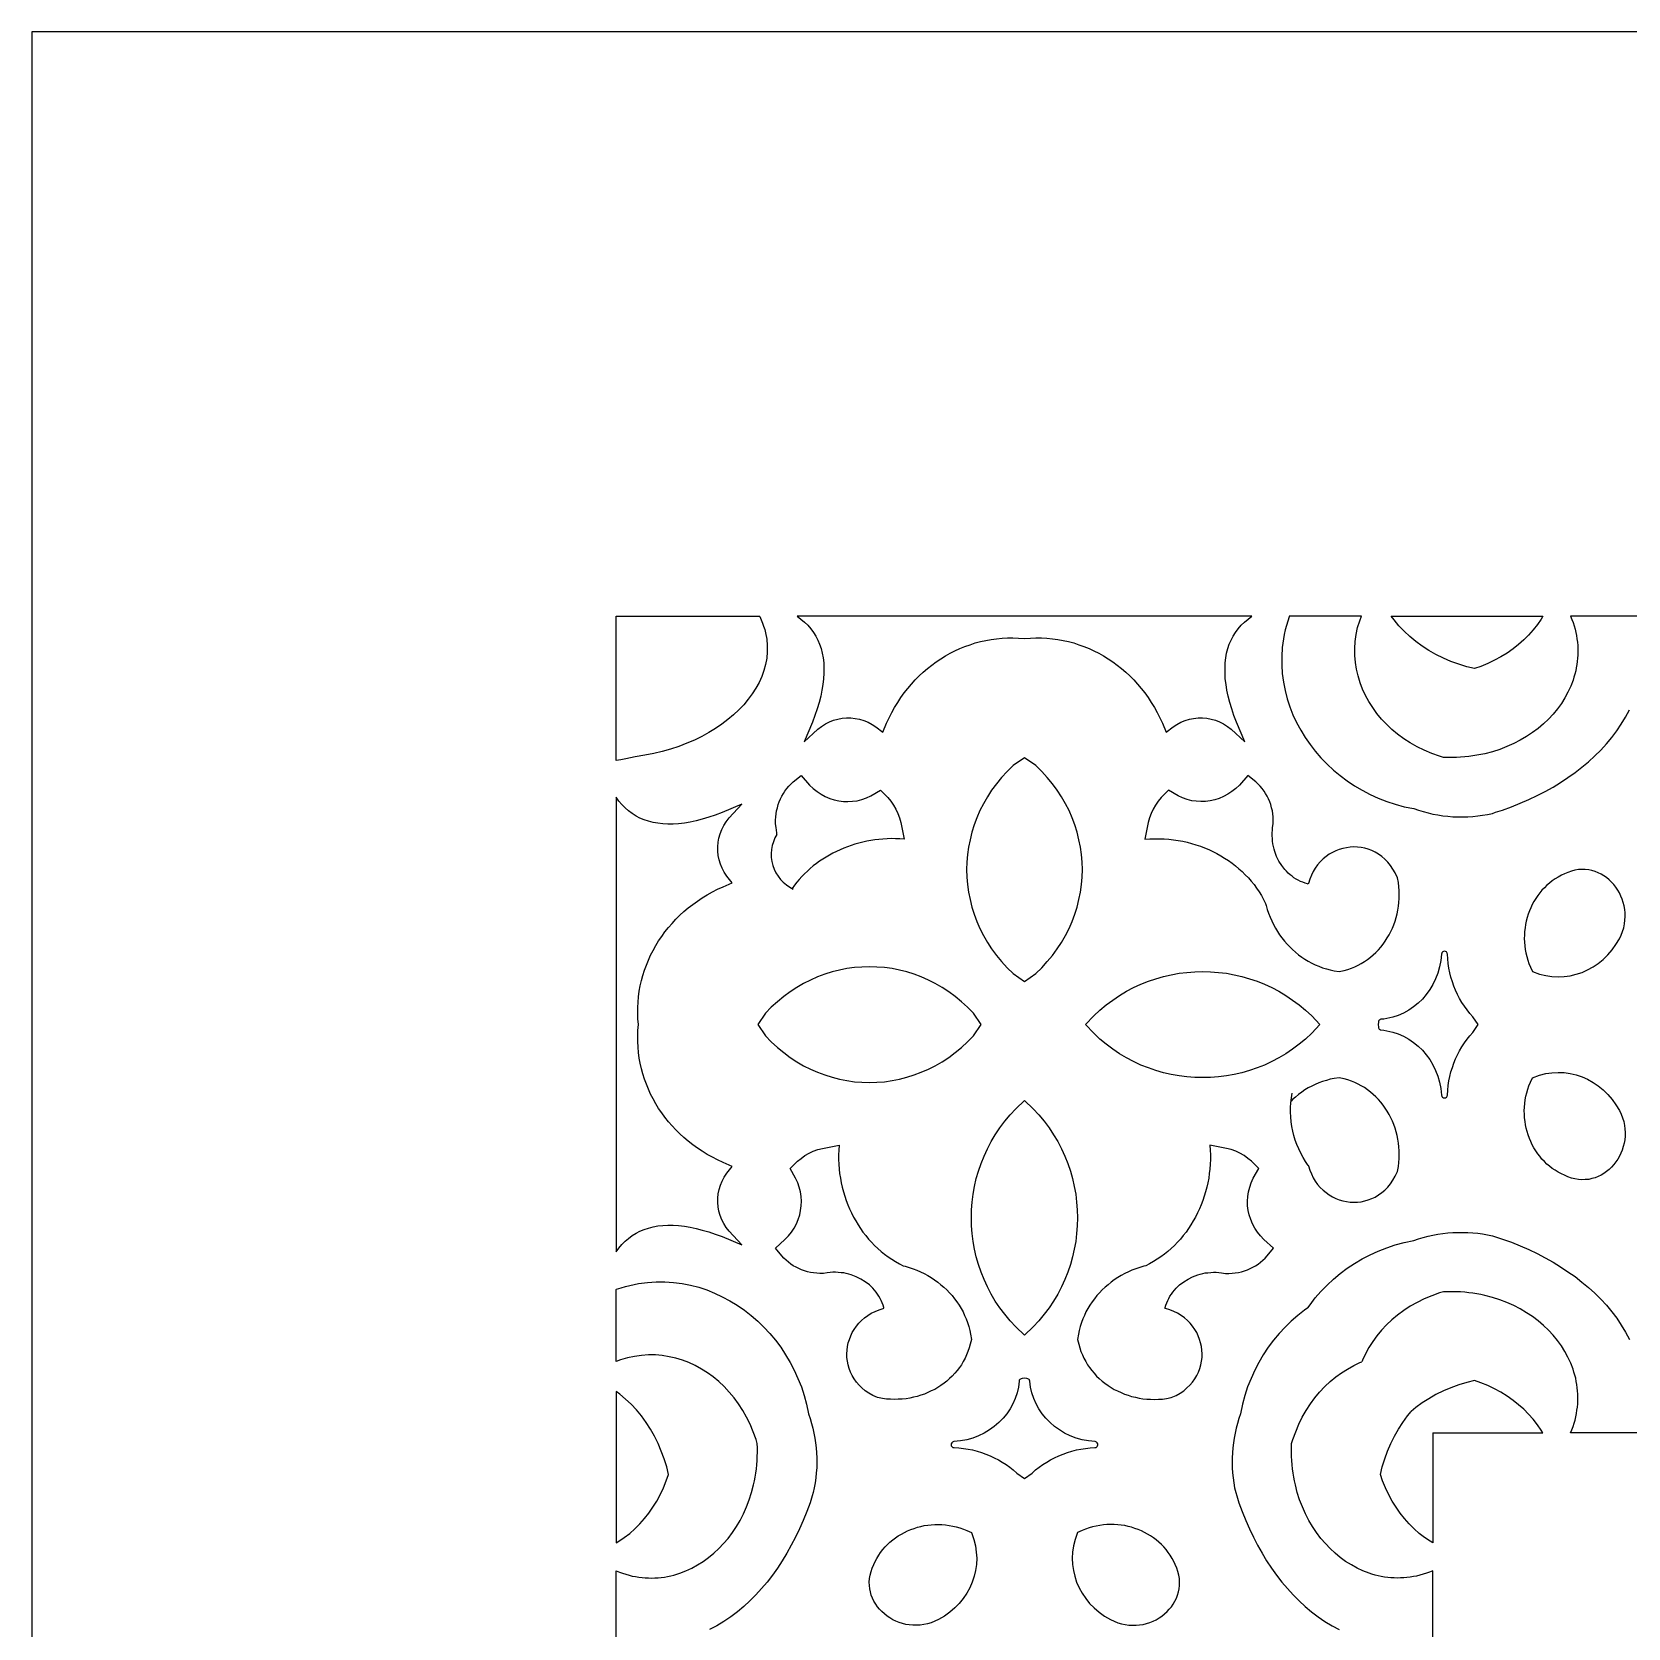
# Model space of a CAD drawing. Extents: x -1917 to -261, y -485 to 605.
# Drawn here: x -671.5 to -562.2, y 335.9 to 445.2 of the extents above; entities that cross this region are included whole.
import ezdxf

# ---------------------------------------------------------------- set-up
doc = ezdxf.new("R2010")
doc.units = 0
doc.layers.add('LAYER_1', color=18, linetype='CONTINUOUS')

msp = doc.modelspace()

# ---------------------------------------------------------------- linework, layer by layer
at = {"layer": 'LAYER_1'}
for points in [[(-671.49, 35.16), (-261.49, 35.16), (-261.49, 445.16), (-671.49, 445.16)], [(-603.53, 403.62), (-603.53, 403.62), (-603.13, 403.65), (-602.75, 403.67), (-602.37, 403.66), (-601.99, 403.65), (-601.62, 403.61), (-601.25, 403.56), (-600.88, 403.49), (-600.52, 403.41), (-600.16, 403.32), (-599.81, 403.2), (-599.46, 403.08), (-599.11, 402.94), (-598.78, 402.78), (-598.44, 402.61), (-598.12, 402.43), (-597.8, 402.23), (-597.49, 402.02), (-597.18, 401.8), (-596.89, 401.57), (-596.6, 401.32), (-596.32, 401.06), (-596.05, 400.79), (-595.79, 400.5), (-595.54, 400.2), (-595.3, 399.9), (-595.07, 399.58), (-594.85, 399.25), (-594.64, 398.91), (-594.45, 398.56), (-594.26, 398.2), (-594.09, 397.83), (-593.83, 397.2), (-593.36, 397.57), (-593.1, 397.74), (-592.82, 397.89), (-592.53, 398.01), (-592.24, 398.1), (-591.95, 398.15), (-591.65, 398.19), (-591.35, 398.19), (-591.05, 398.16), (-590.76, 398.11), (-590.46, 398.03), (-590.18, 397.91), (-589.9, 397.78), (-589.64, 397.61), (-589.38, 397.41), (-588.45, 396.55), (-589.01, 397.9), (-589.19, 398.36), (-589.34, 398.8), (-589.47, 399.24), (-589.58, 399.67), (-589.67, 400.08), (-589.73, 400.48), (-589.78, 400.87), (-589.8, 401.24), (-589.8, 401.6), (-589.79, 401.95), (-589.75, 402.29), (-589.69, 402.62), (-589.61, 402.93), (-589.51, 403.23), (-589.39, 403.51), (-589.24, 403.78), (-589.08, 404.04), (-588.9, 404.29), (-588.7, 404.53), (-588.47, 404.75), (-588.22, 404.96), (-587.97, 405.15), (-603.53, 405.15), (-619.1, 405.15), (-618.84, 404.96), (-618.59, 404.75), (-618.37, 404.53), (-618.16, 404.29), (-617.98, 404.04), (-617.82, 403.78), (-617.68, 403.51), (-617.56, 403.23), (-617.46, 402.93), (-617.38, 402.62), (-617.32, 402.29), (-617.28, 401.95), (-617.26, 401.6), (-617.26, 401.24), (-617.29, 400.87), (-617.33, 400.48), (-617.4, 400.08), (-617.48, 399.67), (-617.59, 399.24), (-617.72, 398.8), (-617.88, 398.36), (-618.05, 397.9), (-618.61, 396.55), (-617.68, 397.41), (-617.43, 397.61), (-617.16, 397.78), (-616.88, 397.91), (-616.6, 398.03), (-616.31, 398.11), (-616.01, 398.16), (-615.71, 398.19), (-615.41, 398.19), (-615.12, 398.15), (-614.82, 398.1), (-614.53, 398.01), (-614.24, 397.89), (-613.97, 397.74), (-613.7, 397.57), (-613.23, 397.2), (-612.97, 397.83), (-612.8, 398.2), (-612.62, 398.56), (-612.42, 398.91), (-612.21, 399.25), (-611.99, 399.58), (-611.76, 399.9), (-611.52, 400.2), (-611.27, 400.5), (-611.01, 400.79), (-610.74, 401.06), (-610.46, 401.32), (-610.18, 401.57), (-609.88, 401.8), (-609.58, 402.02), (-609.26, 402.23), (-608.95, 402.43), (-608.62, 402.61), (-608.29, 402.78), (-607.95, 402.94), (-607.61, 403.08), (-607.26, 403.2), (-606.9, 403.32), (-606.54, 403.41), (-606.18, 403.49), (-605.81, 403.56), (-605.44, 403.61), (-605.07, 403.65), (-604.69, 403.66), (-604.32, 403.67), (-603.94, 403.65), (-603.53, 403.62)], [(-568.04, 405.15), (-568.15, 404.96), (-568.41, 404.58), (-568.7, 404.22), (-569.01, 403.86), (-569.34, 403.53), (-569.7, 403.21), (-570.08, 402.91), (-570.48, 402.63), (-570.91, 402.37), (-571.35, 402.13), (-571.81, 401.91), (-572.28, 401.71), (-572.72, 401.56), (-573.24, 401.69), (-573.8, 401.86), (-574.33, 402.05), (-574.85, 402.28), (-575.36, 402.53), (-575.84, 402.8), (-576.3, 403.1), (-576.73, 403.42), (-577.15, 403.76), (-577.54, 404.12), (-577.9, 404.5), (-578.23, 404.9), (-578.42, 405.15)], [(-603.53, 395.46), (-604.3, 394.92), (-604.71, 394.52), (-605.1, 394.11), (-605.45, 393.68), (-605.78, 393.23), (-606.07, 392.78), (-606.34, 392.31), (-606.58, 391.84), (-606.8, 391.35), (-606.98, 390.86), (-607.14, 390.36), (-607.26, 389.85), (-607.36, 389.34), (-607.43, 388.83), (-607.48, 388.32), (-607.49, 387.8), (-607.48, 387.29), (-607.43, 386.77), (-607.36, 386.26), (-607.26, 385.75), (-607.14, 385.24), (-606.98, 384.74), (-606.8, 384.25), (-606.58, 383.77), (-606.34, 383.29), (-606.07, 382.82), (-605.78, 382.37), (-605.45, 381.93), (-605.1, 381.5), (-604.71, 381.08), (-604.3, 380.68), (-603.53, 380.14), (-602.76, 380.68), (-602.35, 381.08), (-601.97, 381.5), (-601.61, 381.93), (-601.29, 382.37), (-600.99, 382.82), (-600.72, 383.29), (-600.48, 383.77), (-600.27, 384.25), (-600.08, 384.74), (-599.93, 385.24), (-599.8, 385.75), (-599.7, 386.26), (-599.63, 386.77), (-599.59, 387.29), (-599.57, 387.8), (-599.59, 388.32), (-599.63, 388.83), (-599.7, 389.34), (-599.8, 389.85), (-599.93, 390.36), (-600.08, 390.86), (-600.27, 391.35), (-600.48, 391.84), (-600.72, 392.31), (-600.99, 392.78), (-601.29, 393.23), (-601.61, 393.68), (-601.97, 394.11), (-602.35, 394.52), (-602.76, 394.92)], [(-587.02, 385.49), (-586.99, 385.35), (-586.91, 385.08), (-586.82, 384.81), (-586.71, 384.55), (-586.6, 384.29), (-586.48, 384.05), (-586.35, 383.8), (-586.21, 383.57), (-586.06, 383.34), (-585.9, 383.12), (-585.73, 382.91), (-585.55, 382.7), (-585.37, 382.51), (-585.17, 382.32), (-584.97, 382.14), (-584.77, 381.97), (-584.55, 381.81), (-584.33, 381.67), (-584.1, 381.53), (-583.86, 381.4), (-583.62, 381.28), (-583.37, 381.18), (-583.12, 381.08), (-582.86, 381), (-582.6, 380.94), (-582.33, 380.88), (-581.98, 380.82), (-581.64, 380.9), (-581.39, 380.97), (-581.15, 381.05), (-580.92, 381.15), (-580.69, 381.25), (-580.47, 381.37), (-580.25, 381.5), (-580.04, 381.65), (-579.84, 381.8), (-579.65, 381.96), (-579.47, 382.13), (-579.3, 382.31), (-579.13, 382.5), (-578.97, 382.7), (-578.83, 382.9), (-578.69, 383.12), (-578.56, 383.34), (-578.44, 383.56), (-578.33, 383.79), (-578.24, 384.03), (-578.15, 384.27), (-578.08, 384.52), (-578.01, 384.77), (-577.96, 385.03), (-577.92, 385.29), (-577.89, 385.55), (-577.87, 385.82), (-577.87, 386.09), (-577.88, 386.36), (-577.9, 386.63), (-577.93, 386.91), (-577.99, 387.24), (-578.15, 387.58), (-578.3, 387.84), (-578.47, 388.09), (-578.65, 388.31), (-578.85, 388.51), (-579.06, 388.69), (-579.28, 388.85), (-579.51, 388.99), (-579.74, 389.1), (-579.99, 389.19), (-580.23, 389.26), (-580.48, 389.31), (-580.74, 389.34), (-580.99, 389.35), (-581.24, 389.34), (-581.49, 389.3), (-581.74, 389.25), (-581.98, 389.18), (-582.22, 389.09), (-582.45, 388.98), (-582.67, 388.85), (-582.88, 388.7), (-583.09, 388.53), (-583.28, 388.34), (-583.46, 388.13), (-583.62, 387.91), (-583.77, 387.67), (-583.89, 387.41), (-584, 387.14), (-584.09, 386.85), (-584.1, 386.81), (-584.15, 386.82), (-584.32, 386.87), (-584.48, 386.93), (-584.63, 386.99), (-584.79, 387.07), (-584.93, 387.15), (-585.08, 387.24), (-585.21, 387.34), (-585.35, 387.45), (-585.47, 387.56), (-585.6, 387.69), (-585.71, 387.81), (-585.92, 388.09), (-586.11, 388.38), (-586.27, 388.7), (-586.4, 389.04), (-586.44, 389.21), (-586.49, 389.39), (-586.52, 389.57), (-586.55, 389.75), (-586.56, 389.93), (-586.57, 390.12), (-586.57, 390.31), (-586.56, 390.5), (-586.54, 390.69), (-586.5, 390.94), (-586.5, 391.19), (-586.51, 391.41), (-586.53, 391.62), (-586.56, 391.83), (-586.61, 392.04), (-586.67, 392.25), (-586.74, 392.44), (-586.82, 392.64), (-586.92, 392.83), (-587.02, 393.01), (-587.13, 393.18), (-587.26, 393.35), (-587.39, 393.51), (-587.54, 393.66), (-587.69, 393.81), (-588.23, 394.24), (-588.81, 393.58), (-589.06, 393.35), (-589.33, 393.14), (-589.61, 392.96), (-589.9, 392.8), (-590.2, 392.68), (-590.5, 392.58), (-590.81, 392.51), (-591.13, 392.47), (-591.45, 392.46), (-591.77, 392.48), (-592.08, 392.52), (-592.4, 392.6), (-592.71, 392.71), (-593.01, 392.85), (-593.68, 393.23), (-594.17, 392.73), (-594.38, 392.48), (-594.56, 392.22), (-594.72, 391.94), (-594.86, 391.64), (-594.97, 391.34), (-595.06, 391.02), (-595.28, 389.88), (-594.95, 389.9), (-594.62, 389.91), (-594.3, 389.91), (-593.97, 389.9), (-593.65, 389.88), (-593.33, 389.84), (-593.01, 389.79), (-592.7, 389.74), (-592.39, 389.67), (-592.09, 389.59), (-591.79, 389.5), (-591.49, 389.4), (-591.2, 389.29), (-590.91, 389.17), (-590.63, 389.04), (-590.36, 388.9), (-590.09, 388.75), (-589.83, 388.59), (-589.57, 388.42), (-589.32, 388.24), (-589.08, 388.06), (-588.85, 387.86), (-588.63, 387.66), (-588.41, 387.45), (-588.2, 387.23), (-588, 387), (-587.81, 386.77), (-587.64, 386.53), (-587.47, 386.28), (-587.31, 386.02), (-587.16, 385.76)], [(-629.96, 377.19), (-629.96, 377.19), (-630, 377.59), (-630.01, 377.97), (-630.01, 378.35), (-629.99, 378.73), (-629.96, 379.1), (-629.91, 379.47), (-629.84, 379.84), (-629.76, 380.2), (-629.66, 380.56), (-629.55, 380.91), (-629.42, 381.26), (-629.28, 381.6), (-629.13, 381.94), (-628.96, 382.27), (-628.78, 382.6), (-628.58, 382.92), (-628.37, 383.23), (-628.15, 383.53), (-627.91, 383.83), (-627.66, 384.12), (-627.4, 384.4), (-627.13, 384.67), (-626.85, 384.93), (-626.55, 385.18), (-626.24, 385.42), (-625.92, 385.65), (-625.6, 385.87), (-625.25, 386.07), (-624.9, 386.27), (-624.54, 386.45), (-624.17, 386.63), (-623.54, 386.89), (-623.92, 387.36), (-624.09, 387.62), (-624.24, 387.9), (-624.35, 388.18), (-624.44, 388.48), (-624.5, 388.77), (-624.53, 389.07), (-624.53, 389.37), (-624.51, 389.67), (-624.45, 389.96), (-624.37, 390.25), (-624.26, 390.54), (-624.12, 390.81), (-623.95, 391.08), (-623.76, 391.34), (-622.89, 392.27), (-624.24, 391.71), (-624.7, 391.53), (-625.15, 391.38), (-625.59, 391.25), (-626.01, 391.14), (-626.42, 391.05), (-626.82, 390.99), (-627.21, 390.94), (-627.59, 390.92), (-627.95, 390.91), (-628.3, 390.93), (-628.64, 390.97), (-628.96, 391.03), (-629.27, 391.11), (-629.57, 391.21), (-629.86, 391.33), (-630.13, 391.47), (-630.39, 391.64), (-630.64, 391.82), (-630.87, 392.02), (-631.09, 392.25), (-631.3, 392.49), (-631.49, 392.75), (-631.49, 377.19), (-631.49, 361.62), (-631.3, 361.88), (-631.09, 362.12), (-630.87, 362.35), (-630.64, 362.55), (-630.39, 362.74), (-630.13, 362.9), (-629.86, 363.04), (-629.57, 363.16), (-629.27, 363.26), (-628.96, 363.34), (-628.64, 363.4), (-628.3, 363.44), (-627.95, 363.46), (-627.59, 363.46), (-627.21, 363.43), (-626.82, 363.39), (-626.42, 363.32), (-626.01, 363.23), (-625.59, 363.12), (-625.15, 362.99), (-624.7, 362.84), (-624.24, 362.67), (-622.89, 362.1), (-623.76, 363.04), (-623.95, 363.29), (-624.12, 363.56), (-624.26, 363.83), (-624.37, 364.12), (-624.45, 364.41), (-624.51, 364.71), (-624.53, 365), (-624.53, 365.3), (-624.5, 365.6), (-624.44, 365.9), (-624.35, 366.19), (-624.24, 366.47), (-624.09, 366.75), (-623.92, 367.02), (-623.54, 367.48), (-624.17, 367.75), (-624.54, 367.92), (-624.9, 368.1), (-625.25, 368.3), (-625.6, 368.51), (-625.92, 368.73), (-626.24, 368.95), (-626.55, 369.2), (-626.85, 369.45), (-627.13, 369.71), (-627.4, 369.98), (-627.66, 370.26), (-627.91, 370.54), (-628.15, 370.84), (-628.37, 371.14), (-628.58, 371.45), (-628.78, 371.77), (-628.96, 372.1), (-629.13, 372.43), (-629.28, 372.77), (-629.42, 373.11), (-629.55, 373.46), (-629.66, 373.82), (-629.76, 374.17), (-629.84, 374.54), (-629.91, 374.9), (-629.96, 375.27), (-629.99, 375.65), (-630.01, 376.02), (-630.01, 376.4), (-630, 376.78), (-629.96, 377.19)], [(-565.35, 380.76), (-564.97, 380.93), (-564.6, 381.14), (-564.24, 381.38), (-563.91, 381.65), (-563.59, 381.96), (-563.3, 382.3), (-563.04, 382.67), (-562.8, 383.07), (-562.68, 383.32), (-562.58, 383.57), (-562.5, 383.82), (-562.45, 384.08), (-562.42, 384.33), (-562.4, 384.58), (-562.41, 384.83), (-562.43, 385.07), (-562.47, 385.31), (-562.53, 385.54), (-562.6, 385.77), (-562.69, 385.99), (-562.79, 386.2), (-562.91, 386.4), (-563.04, 386.59), (-563.18, 386.78), (-563.33, 386.94), (-563.5, 387.1), (-563.67, 387.25), (-563.86, 387.38), (-564.05, 387.49), (-564.25, 387.59), (-564.46, 387.67), (-564.68, 387.74), (-564.9, 387.78), (-565.13, 387.81), (-565.37, 387.81), (-565.6, 387.8), (-565.84, 387.76), (-566.08, 387.7), (-566.32, 387.61), (-566.55, 387.51), (-566.77, 387.41), (-566.99, 387.29), (-567.19, 387.17), (-567.39, 387.03), (-567.58, 386.88), (-567.76, 386.73), (-567.93, 386.56), (-568.1, 386.39), (-568.25, 386.21), (-568.39, 386.02), (-568.53, 385.82), (-568.65, 385.62), (-568.76, 385.41), (-568.87, 385.19), (-568.96, 384.97), (-569.04, 384.75), (-569.11, 384.52), (-569.17, 384.28), (-569.22, 384.05), (-569.26, 383.81), (-569.29, 383.57), (-569.3, 383.32), (-569.31, 383.08), (-569.3, 382.83), (-569.28, 382.59), (-569.25, 382.34), (-569.2, 382.1), (-569.14, 381.85), (-569.07, 381.61), (-568.99, 381.37), (-568.89, 381.13), (-568.75, 380.82), (-568.26, 380.65), (-567.84, 380.54), (-567.42, 380.48), (-566.99, 380.46), (-566.57, 380.48), (-566.16, 380.53), (-565.75, 380.63)], [(-572.46, 377.19), (-572.83, 377.72), (-573.03, 377.95), (-573.23, 378.19), (-573.41, 378.45), (-573.58, 378.71), (-573.74, 378.98), (-573.88, 379.25), (-574.01, 379.54), (-574.13, 379.83), (-574.23, 380.12), (-574.33, 380.43), (-574.4, 380.73), (-574.47, 381.05), (-574.52, 381.36), (-574.55, 381.68), (-574.57, 382.01), (-574.58, 382.05), (-574.59, 382.09), (-574.63, 382.16), (-574.7, 382.19), (-574.76, 382.21), (-574.84, 382.2), (-574.9, 382.16), (-574.92, 382.14), (-574.95, 382.1), (-574.96, 382.07), (-574.97, 382.02), (-575.02, 381.57), (-575.11, 381.14), (-575.23, 380.72), (-575.38, 380.32), (-575.57, 379.94), (-575.78, 379.58), (-576.02, 379.25), (-576.29, 378.94), (-576.58, 378.65), (-576.89, 378.4), (-577.22, 378.17), (-577.57, 377.98), (-577.94, 377.82), (-578.32, 377.69), (-578.72, 377.6), (-578.92, 377.57), (-579.13, 377.55), (-579.17, 377.54), (-579.21, 377.52), (-579.24, 377.5), (-579.26, 377.46), (-579.29, 377.41), (-579.3, 377.35), (-579.31, 377.19), (-579.3, 377.02), (-579.29, 376.96), (-579.26, 376.91), (-579.24, 376.88), (-579.21, 376.85), (-579.17, 376.83), (-579.13, 376.82), (-578.92, 376.8), (-578.72, 376.77), (-578.32, 376.68), (-577.94, 376.56), (-577.57, 376.4), (-577.22, 376.2), (-576.89, 375.97), (-576.58, 375.72), (-576.29, 375.43), (-576.02, 375.12), (-575.78, 374.79), (-575.57, 374.43), (-575.38, 374.05), (-575.23, 373.65), (-575.11, 373.24), (-575.02, 372.81), (-574.97, 372.35), (-574.96, 372.31), (-574.95, 372.27), (-574.9, 372.21), (-574.84, 372.18), (-574.76, 372.17), (-574.7, 372.18), (-574.63, 372.22), (-574.61, 372.25), (-574.59, 372.28), (-574.58, 372.32), (-574.57, 372.36), (-574.55, 372.69), (-574.52, 373.01), (-574.47, 373.33), (-574.4, 373.64), (-574.33, 373.95), (-574.23, 374.25), (-574.13, 374.55), (-574.01, 374.84), (-573.88, 375.12), (-573.74, 375.4), (-573.58, 375.67), (-573.41, 375.93), (-573.23, 376.18), (-573.03, 376.42), (-572.83, 376.65)], [(-606.49, 377.19), (-607.03, 377.96), (-607.43, 378.37), (-607.84, 378.75), (-608.27, 379.11), (-608.71, 379.43), (-609.17, 379.73), (-609.64, 380), (-610.11, 380.24), (-610.6, 380.45), (-611.09, 380.64), (-611.59, 380.79), (-612.09, 380.92), (-612.6, 381.02), (-613.12, 381.09), (-613.63, 381.13), (-614.15, 381.15), (-614.66, 381.13), (-615.18, 381.09), (-615.69, 381.02), (-616.2, 380.92), (-616.7, 380.79), (-617.2, 380.64), (-617.7, 380.45), (-618.18, 380.24), (-618.66, 380), (-619.12, 379.73), (-619.58, 379.43), (-620.02, 379.11), (-620.45, 378.75), (-620.87, 378.37), (-621.27, 377.96), (-621.8, 377.19), (-621.27, 376.41), (-620.87, 376), (-620.45, 375.62), (-620.02, 375.27), (-619.58, 374.94), (-619.12, 374.64), (-618.66, 374.37), (-618.18, 374.13), (-617.7, 373.92), (-617.2, 373.74), (-616.7, 373.58), (-616.2, 373.45), (-615.69, 373.36), (-615.18, 373.28), (-614.66, 373.24), (-614.15, 373.23), (-613.63, 373.24), (-613.12, 373.28), (-612.6, 373.36), (-612.09, 373.45), (-611.59, 373.58), (-611.09, 373.74), (-610.6, 373.92), (-610.11, 374.13), (-609.64, 374.37), (-609.17, 374.64), (-608.71, 374.94), (-608.27, 375.27), (-607.84, 375.62), (-607.43, 376), (-607.03, 376.41)], [(-583.3, 377.19), (-583.86, 376.6), (-584.28, 376.2), (-584.72, 375.84), (-585.17, 375.5), (-585.63, 375.19), (-586.11, 374.91), (-586.6, 374.65), (-587.1, 374.42), (-587.61, 374.22), (-588.12, 374.04), (-588.65, 373.89), (-589.17, 373.77), (-589.71, 373.68), (-590.25, 373.61), (-590.79, 373.57), (-591.33, 373.56), (-591.87, 373.57), (-592.41, 373.61), (-592.94, 373.68), (-593.48, 373.77), (-594.01, 373.89), (-594.53, 374.04), (-595.05, 374.22), (-595.56, 374.42), (-596.06, 374.65), (-596.54, 374.91), (-597.02, 375.19), (-597.49, 375.5), (-597.94, 375.84), (-598.37, 376.2), (-598.79, 376.6), (-599.36, 377.19), (-598.79, 377.78), (-598.37, 378.17), (-597.94, 378.53), (-597.49, 378.87), (-597.02, 379.18), (-596.54, 379.47), (-596.06, 379.72), (-595.56, 379.95), (-595.05, 380.16), (-594.53, 380.33), (-594.01, 380.48), (-593.48, 380.6), (-592.94, 380.7), (-592.41, 380.76), (-591.87, 380.8), (-591.33, 380.82), (-590.79, 380.8), (-590.25, 380.76), (-589.71, 380.7), (-589.17, 380.6), (-588.65, 380.48), (-588.12, 380.33), (-587.61, 380.16), (-587.1, 379.95), (-586.6, 379.72), (-586.11, 379.47), (-585.63, 379.18), (-585.17, 378.87), (-584.72, 378.53), (-584.28, 378.17), (-583.86, 377.78)], [(-565.35, 373.61), (-564.97, 373.44), (-564.6, 373.23), (-564.24, 372.99), (-563.91, 372.72), (-563.59, 372.41), (-563.3, 372.07), (-563.04, 371.7), (-562.8, 371.3), (-562.68, 371.05), (-562.58, 370.8), (-562.5, 370.55), (-562.45, 370.29), (-562.42, 370.04), (-562.4, 369.79), (-562.41, 369.54), (-562.43, 369.3), (-562.47, 369.06), (-562.53, 368.83), (-562.6, 368.6), (-562.69, 368.38), (-562.79, 368.17), (-562.91, 367.97), (-563.04, 367.78), (-563.18, 367.6), (-563.33, 367.43), (-563.5, 367.27), (-563.67, 367.13), (-563.86, 367), (-564.05, 366.88), (-564.25, 366.78), (-564.46, 366.7), (-564.68, 366.64), (-564.9, 366.59), (-565.13, 366.57), (-565.37, 366.56), (-565.6, 366.58), (-565.84, 366.62), (-566.08, 366.68), (-566.32, 366.76), (-566.55, 366.87), (-566.77, 366.97), (-566.99, 367.08), (-567.19, 367.21), (-567.39, 367.34), (-567.58, 367.49), (-567.76, 367.64), (-567.93, 367.81), (-568.1, 367.98), (-568.25, 368.17), (-568.39, 368.35), (-568.53, 368.55), (-568.65, 368.76), (-568.76, 368.96), (-568.87, 369.18), (-568.96, 369.4), (-569.04, 369.63), (-569.11, 369.86), (-569.17, 370.09), (-569.22, 370.33), (-569.26, 370.56), (-569.29, 370.81), (-569.3, 371.05), (-569.31, 371.29), (-569.3, 371.54), (-569.28, 371.79), (-569.25, 372.03), (-569.2, 372.28), (-569.14, 372.52), (-569.07, 372.76), (-568.99, 373), (-568.89, 373.24), (-568.75, 373.55), (-568.26, 373.72), (-567.84, 373.83), (-567.42, 373.89), (-566.99, 373.91), (-566.57, 373.9), (-566.16, 373.84), (-565.75, 373.74)], [(-603.53, 355.93), (-604.12, 356.5), (-604.52, 356.91), (-604.88, 357.35), (-605.22, 357.8), (-605.53, 358.26), (-605.81, 358.74), (-606.07, 359.23), (-606.3, 359.73), (-606.5, 360.24), (-606.68, 360.75), (-606.83, 361.28), (-606.95, 361.81), (-607.04, 362.34), (-607.11, 362.88), (-607.15, 363.42), (-607.16, 363.96), (-607.15, 364.5), (-607.11, 365.04), (-607.04, 365.58), (-606.95, 366.11), (-606.83, 366.64), (-606.68, 367.16), (-606.5, 367.68), (-606.3, 368.19), (-606.07, 368.69), (-605.81, 369.18), (-605.53, 369.65), (-605.22, 370.12), (-604.88, 370.57), (-604.52, 371), (-604.12, 371.42), (-603.53, 371.99), (-602.94, 371.42), (-602.55, 371), (-602.18, 370.57), (-601.85, 370.12), (-601.54, 369.65), (-601.25, 369.18), (-601, 368.69), (-600.77, 368.19), (-600.56, 367.68), (-600.39, 367.16), (-600.24, 366.64), (-600.12, 366.11), (-600.02, 365.58), (-599.96, 365.04), (-599.92, 364.5), (-599.9, 363.96), (-599.92, 363.42), (-599.96, 362.88), (-600.02, 362.34), (-600.12, 361.81), (-600.24, 361.28), (-600.39, 360.75), (-600.56, 360.24), (-600.77, 359.73), (-601, 359.23), (-601.25, 358.74), (-601.54, 358.26), (-601.85, 357.8), (-602.18, 357.35), (-602.55, 356.91), (-602.94, 356.5)], [(-611.83, 360.68), (-611.69, 360.64), (-611.42, 360.56), (-611.16, 360.47), (-610.9, 360.37), (-610.64, 360.26), (-610.39, 360.14), (-610.15, 360), (-609.91, 359.86), (-609.69, 359.71), (-609.47, 359.55), (-609.25, 359.38), (-609.05, 359.21), (-608.85, 359.02), (-608.67, 358.83), (-608.49, 358.63), (-608.32, 358.42), (-608.16, 358.2), (-608.01, 357.98), (-607.87, 357.75), (-607.74, 357.52), (-607.63, 357.28), (-607.52, 357.03), (-607.43, 356.78), (-607.35, 356.52), (-607.28, 356.25), (-607.23, 355.99), (-607.17, 355.63), (-607.24, 355.3), (-607.31, 355.05), (-607.4, 354.81), (-607.49, 354.57), (-607.6, 354.34), (-607.72, 354.12), (-607.85, 353.9), (-607.99, 353.7), (-608.14, 353.5), (-608.31, 353.31), (-608.48, 353.12), (-608.66, 352.95), (-608.85, 352.78), (-609.04, 352.63), (-609.25, 352.48), (-609.46, 352.34), (-609.68, 352.21), (-609.91, 352.1), (-610.14, 351.99), (-610.38, 351.89), (-610.62, 351.81), (-610.87, 351.73), (-611.12, 351.67), (-611.38, 351.61), (-611.64, 351.57), (-611.9, 351.54), (-612.17, 351.53), (-612.44, 351.52), (-612.71, 351.53), (-612.98, 351.55), (-613.25, 351.59), (-613.59, 351.65), (-613.92, 351.8), (-614.19, 351.96), (-614.43, 352.12), (-614.66, 352.31), (-614.86, 352.5), (-615.04, 352.71), (-615.2, 352.93), (-615.33, 353.16), (-615.45, 353.4), (-615.54, 353.64), (-615.61, 353.89), (-615.66, 354.14), (-615.69, 354.39), (-615.7, 354.64), (-615.68, 354.89), (-615.65, 355.14), (-615.6, 355.39), (-615.52, 355.63), (-615.43, 355.87), (-615.32, 356.1), (-615.19, 356.32), (-615.04, 356.54), (-614.87, 356.74), (-614.69, 356.93), (-614.48, 357.11), (-614.26, 357.27), (-614.02, 357.42), (-613.76, 357.55), (-613.49, 357.66), (-613.2, 357.75), (-613.16, 357.76), (-613.17, 357.81), (-613.21, 357.97), (-613.27, 358.13), (-613.34, 358.29), (-613.41, 358.44), (-613.5, 358.59), (-613.59, 358.73), (-613.69, 358.87), (-613.8, 359), (-613.91, 359.13), (-614.03, 359.25), (-614.15, 359.36), (-614.43, 359.58), (-614.73, 359.76), (-615.05, 359.92), (-615.39, 360.05), (-615.55, 360.1), (-615.73, 360.14), (-615.91, 360.18), (-616.09, 360.2), (-616.28, 360.22), (-616.47, 360.23), (-616.65, 360.23), (-616.84, 360.21), (-617.04, 360.19), (-617.29, 360.15), (-617.54, 360.15), (-617.75, 360.16), (-617.97, 360.18), (-618.18, 360.22), (-618.39, 360.27), (-618.59, 360.33), (-618.79, 360.4), (-618.98, 360.48), (-619.17, 360.57), (-619.36, 360.67), (-619.53, 360.79), (-619.7, 360.91), (-619.86, 361.05), (-620.01, 361.19), (-620.15, 361.35), (-620.59, 361.88), (-619.93, 362.47), (-619.69, 362.72), (-619.48, 362.98), (-619.3, 363.26), (-619.15, 363.55), (-619.02, 363.85), (-618.92, 364.16), (-618.86, 364.47), (-618.82, 364.78), (-618.8, 365.1), (-618.82, 365.42), (-618.87, 365.74), (-618.95, 366.05), (-619.06, 366.36), (-619.2, 366.67), (-619.58, 367.34), (-619.08, 367.83), (-618.83, 368.03), (-618.56, 368.22), (-618.28, 368.38), (-617.99, 368.51), (-617.68, 368.63), (-617.37, 368.71), (-616.23, 368.93), (-616.25, 368.6), (-616.26, 368.28), (-616.26, 367.95), (-616.25, 367.63), (-616.22, 367.3), (-616.19, 366.99), (-616.14, 366.67), (-616.08, 366.36), (-616.01, 366.05), (-615.93, 365.74), (-615.84, 365.44), (-615.74, 365.14), (-615.63, 364.85), (-615.51, 364.57), (-615.38, 364.29), (-615.24, 364.01), (-615.09, 363.74), (-614.93, 363.48), (-614.77, 363.23), (-614.59, 362.98), (-614.4, 362.74), (-614.21, 362.5), (-614.01, 362.28), (-613.8, 362.06), (-613.58, 361.86), (-613.35, 361.66), (-613.12, 361.47), (-612.87, 361.29), (-612.62, 361.12), (-612.37, 360.96), (-612.1, 360.81)], [(-595.23, 360.68), (-595.37, 360.64), (-595.64, 360.56), (-595.91, 360.47), (-596.17, 360.37), (-596.42, 360.26), (-596.67, 360.14), (-596.91, 360), (-597.15, 359.86), (-597.38, 359.71), (-597.6, 359.55), (-597.81, 359.38), (-598.01, 359.21), (-598.21, 359.02), (-598.4, 358.83), (-598.58, 358.63), (-598.74, 358.42), (-598.9, 358.2), (-599.05, 357.98), (-599.19, 357.75), (-599.32, 357.52), (-599.43, 357.28), (-599.54, 357.03), (-599.63, 356.78), (-599.71, 356.52), (-599.78, 356.25), (-599.84, 355.99), (-599.89, 355.63), (-599.82, 355.3), (-599.75, 355.05), (-599.67, 354.81), (-599.57, 354.57), (-599.46, 354.34), (-599.34, 354.12), (-599.21, 353.9), (-599.07, 353.7), (-598.92, 353.5), (-598.76, 353.31), (-598.59, 353.12), (-598.41, 352.95), (-598.22, 352.78), (-598.02, 352.63), (-597.81, 352.48), (-597.6, 352.34), (-597.38, 352.21), (-597.16, 352.1), (-596.92, 351.99), (-596.69, 351.89), (-596.44, 351.81), (-596.2, 351.73), (-595.94, 351.67), (-595.69, 351.61), (-595.43, 351.57), (-595.16, 351.54), (-594.9, 351.53), (-594.63, 351.52), (-594.36, 351.53), (-594.08, 351.55), (-593.81, 351.59), (-593.48, 351.65), (-593.14, 351.8), (-592.87, 351.96), (-592.63, 352.12), (-592.41, 352.31), (-592.2, 352.5), (-592.02, 352.71), (-591.87, 352.93), (-591.73, 353.16), (-591.62, 353.4), (-591.52, 353.64), (-591.45, 353.89), (-591.4, 354.14), (-591.37, 354.39), (-591.37, 354.64), (-591.38, 354.89), (-591.41, 355.14), (-591.47, 355.39), (-591.54, 355.63), (-591.63, 355.87), (-591.74, 356.1), (-591.87, 356.32), (-592.02, 356.54), (-592.19, 356.74), (-592.38, 356.93), (-592.58, 357.11), (-592.81, 357.27), (-593.05, 357.42), (-593.3, 357.55), (-593.58, 357.66), (-593.87, 357.75), (-593.91, 357.76), (-593.9, 357.81), (-593.85, 357.97), (-593.79, 358.13), (-593.72, 358.29), (-593.65, 358.44), (-593.57, 358.59), (-593.47, 358.73), (-593.37, 358.87), (-593.27, 359), (-593.15, 359.13), (-593.03, 359.25), (-592.91, 359.36), (-592.63, 359.58), (-592.33, 359.76), (-592.02, 359.92), (-591.67, 360.05), (-591.51, 360.1), (-591.33, 360.14), (-591.15, 360.18), (-590.97, 360.2), (-590.78, 360.22), (-590.6, 360.23), (-590.41, 360.23), (-590.22, 360.21), (-590.03, 360.19), (-589.77, 360.15), (-589.53, 360.15), (-589.31, 360.16), (-589.1, 360.18), (-588.88, 360.22), (-588.68, 360.27), (-588.47, 360.33), (-588.27, 360.4), (-588.08, 360.48), (-587.89, 360.57), (-587.71, 360.67), (-587.53, 360.79), (-587.36, 360.91), (-587.2, 361.05), (-587.05, 361.19), (-586.91, 361.35), (-586.48, 361.88), (-587.14, 362.47), (-587.37, 362.72), (-587.58, 362.98), (-587.76, 363.26), (-587.92, 363.55), (-588.04, 363.85), (-588.14, 364.16), (-588.21, 364.47), (-588.25, 364.78), (-588.26, 365.1), (-588.24, 365.42), (-588.19, 365.74), (-588.11, 366.05), (-588.01, 366.36), (-587.87, 366.67), (-587.48, 367.34), (-587.99, 367.83), (-588.23, 368.03), (-588.5, 368.22), (-588.78, 368.38), (-589.07, 368.51), (-589.38, 368.63), (-589.7, 368.71), (-590.84, 368.93), (-590.81, 368.6), (-590.8, 368.28), (-590.8, 367.95), (-590.82, 367.63), (-590.84, 367.3), (-590.88, 366.99), (-590.92, 366.67), (-590.98, 366.36), (-591.05, 366.05), (-591.13, 365.74), (-591.22, 365.44), (-591.32, 365.14), (-591.43, 364.85), (-591.55, 364.57), (-591.68, 364.29), (-591.82, 364.01), (-591.97, 363.74), (-592.13, 363.48), (-592.3, 363.23), (-592.47, 362.98), (-592.66, 362.74), (-592.85, 362.5), (-593.06, 362.28), (-593.27, 362.06), (-593.49, 361.86), (-593.71, 361.66), (-593.95, 361.47), (-594.19, 361.29), (-594.44, 361.12), (-594.7, 360.96), (-594.96, 360.81)], [(-631.49, 352.07), (-631.49, 341.7), (-631.31, 341.81), (-630.93, 342.07), (-630.56, 342.35), (-630.21, 342.66), (-629.87, 343), (-629.55, 343.36), (-629.25, 343.74), (-628.97, 344.14), (-628.71, 344.56), (-628.47, 345), (-628.25, 345.46), (-628.06, 345.94), (-627.9, 346.38), (-628.03, 346.9), (-628.2, 347.45), (-628.4, 347.99), (-628.62, 348.51), (-628.87, 349.01), (-629.14, 349.49), (-629.44, 349.95), (-629.76, 350.39), (-630.1, 350.8), (-630.46, 351.19), (-630.84, 351.55), (-631.24, 351.89)], [(-603.53, 352.97), (-603.69, 352.95), (-603.76, 352.94), (-603.8, 352.92), (-603.84, 352.89), (-603.87, 352.86), (-603.89, 352.83), (-603.9, 352.78), (-603.92, 352.57), (-603.95, 352.37), (-604.04, 351.97), (-604.16, 351.59), (-604.32, 351.22), (-604.52, 350.87), (-604.74, 350.54), (-605, 350.23), (-605.28, 349.94), (-605.6, 349.67), (-605.93, 349.43), (-606.29, 349.22), (-606.67, 349.04), (-607.07, 348.88), (-607.48, 348.76), (-607.91, 348.68), (-608.37, 348.63), (-608.41, 348.62), (-608.45, 348.6), (-608.51, 348.55), (-608.54, 348.49), (-608.55, 348.42), (-608.54, 348.35), (-608.5, 348.29), (-608.47, 348.26), (-608.44, 348.24), (-608.4, 348.23), (-608.35, 348.22), (-608.03, 348.2), (-607.71, 348.17), (-607.39, 348.12), (-607.08, 348.06), (-606.77, 347.98), (-606.47, 347.89), (-606.17, 347.78), (-605.88, 347.67), (-605.6, 347.53), (-605.32, 347.39), (-605.05, 347.23), (-604.79, 347.06), (-604.54, 346.88), (-604.3, 346.69), (-604.06, 346.48), (-603.53, 346.11), (-603, 346.48), (-602.77, 346.69), (-602.52, 346.88), (-602.27, 347.06), (-602.01, 347.23), (-601.74, 347.39), (-601.47, 347.53), (-601.18, 347.67), (-600.89, 347.78), (-600.59, 347.89), (-600.29, 347.98), (-599.98, 348.06), (-599.67, 348.12), (-599.36, 348.17), (-599.04, 348.2), (-598.71, 348.22), (-598.66, 348.23), (-598.62, 348.24), (-598.56, 348.29), (-598.53, 348.35), (-598.51, 348.42), (-598.52, 348.49), (-598.56, 348.55), (-598.58, 348.58), (-598.61, 348.6), (-598.65, 348.62), (-598.7, 348.63), (-599.15, 348.68), (-599.58, 348.76), (-600, 348.88), (-600.4, 349.04), (-600.78, 349.22), (-601.13, 349.43), (-601.47, 349.67), (-601.78, 349.94), (-602.06, 350.23), (-602.32, 350.54), (-602.55, 350.87), (-602.74, 351.22), (-602.9, 351.59), (-603.03, 351.97), (-603.12, 352.37), (-603.15, 352.57), (-603.17, 352.78), (-603.18, 352.83), (-603.19, 352.86), (-603.22, 352.89), (-603.26, 352.92), (-603.31, 352.94), (-603.37, 352.95)], [(-607.11, 339.01), (-607.28, 338.62), (-607.48, 338.25), (-607.72, 337.9), (-608, 337.56), (-608.31, 337.25), (-608.64, 336.96), (-609.01, 336.69), (-609.41, 336.45), (-609.66, 336.33), (-609.92, 336.23), (-610.17, 336.16), (-610.42, 336.1), (-610.68, 336.07), (-610.93, 336.06), (-611.17, 336.06), (-611.42, 336.08), (-611.66, 336.12), (-611.89, 336.18), (-612.12, 336.25), (-612.34, 336.34), (-612.55, 336.44), (-612.75, 336.56), (-612.94, 336.69), (-613.12, 336.83), (-613.29, 336.99), (-613.45, 337.15), (-613.59, 337.33), (-613.72, 337.51), (-613.84, 337.71), (-613.94, 337.91), (-614.02, 338.12), (-614.08, 338.34), (-614.13, 338.56), (-614.15, 338.79), (-614.16, 339.02), (-614.14, 339.26), (-614.1, 339.49), (-614.04, 339.73), (-613.96, 339.97), (-613.85, 340.21), (-613.75, 340.43), (-613.64, 340.64), (-613.51, 340.85), (-613.38, 341.05), (-613.23, 341.24), (-613.07, 341.42), (-612.91, 341.59), (-612.74, 341.75), (-612.55, 341.9), (-612.36, 342.05), (-612.17, 342.18), (-611.96, 342.3), (-611.75, 342.42), (-611.54, 342.52), (-611.32, 342.61), (-611.09, 342.69), (-610.86, 342.77), (-610.63, 342.83), (-610.39, 342.88), (-610.15, 342.91), (-609.91, 342.94), (-609.67, 342.96), (-609.42, 342.96), (-609.18, 342.95), (-608.93, 342.93), (-608.69, 342.9), (-608.44, 342.85), (-608.2, 342.8), (-607.95, 342.73), (-607.71, 342.64), (-607.48, 342.55), (-607.17, 342.4), (-606.99, 341.92), (-606.89, 341.5), (-606.83, 341.07), (-606.8, 340.65), (-606.82, 340.23), (-606.88, 339.81), (-606.98, 339.41)], [(-599.96, 339.01), (-599.79, 338.62), (-599.58, 338.25), (-599.34, 337.9), (-599.07, 337.56), (-598.76, 337.25), (-598.42, 336.96), (-598.05, 336.69), (-597.65, 336.45), (-597.4, 336.33), (-597.15, 336.23), (-596.89, 336.16), (-596.64, 336.1), (-596.39, 336.07), (-596.14, 336.06), (-595.89, 336.06), (-595.65, 336.08), (-595.41, 336.12), (-595.17, 336.18), (-594.95, 336.25), (-594.73, 336.34), (-594.52, 336.44), (-594.32, 336.56), (-594.12, 336.69), (-593.94, 336.83), (-593.77, 336.99), (-593.62, 337.15), (-593.47, 337.33), (-593.34, 337.51), (-593.23, 337.71), (-593.13, 337.91), (-593.05, 338.12), (-592.98, 338.34), (-592.94, 338.56), (-592.91, 338.79), (-592.91, 339.02), (-592.92, 339.26), (-592.96, 339.49), (-593.02, 339.73), (-593.11, 339.97), (-593.21, 340.21), (-593.31, 340.43), (-593.43, 340.64), (-593.55, 340.85), (-593.69, 341.05), (-593.83, 341.24), (-593.99, 341.42), (-594.16, 341.59), (-594.33, 341.75), (-594.51, 341.9), (-594.7, 342.05), (-594.9, 342.18), (-595.1, 342.3), (-595.31, 342.42), (-595.53, 342.52), (-595.75, 342.61), (-595.97, 342.69), (-596.2, 342.77), (-596.43, 342.83), (-596.67, 342.88), (-596.91, 342.91), (-597.15, 342.94), (-597.4, 342.96), (-597.64, 342.96), (-597.89, 342.95), (-598.13, 342.93), (-598.38, 342.9), (-598.62, 342.85), (-598.87, 342.8), (-599.11, 342.73), (-599.35, 342.64), (-599.59, 342.55), (-599.9, 342.4), (-600.07, 341.92), (-600.17, 341.5), (-600.24, 341.07), (-600.26, 340.65), (-600.24, 340.23), (-600.18, 339.81), (-600.09, 339.41)]]:
    msp.add_lwpolyline(points, close=True, dxfattribs=at)
for points in [[(-626.61, 405.15), (-621.67, 405.15), (-621.65, 405.12), (-621.55, 404.9), (-621.46, 404.68), (-621.39, 404.46), (-621.32, 404.24), (-621.26, 404.02), (-621.18, 403.58), (-621.14, 403.14), (-621.15, 402.71), (-621.18, 402.28), (-621.26, 401.85), (-621.37, 401.43), (-621.52, 401.02), (-621.7, 400.62), (-621.92, 400.22), (-622.17, 399.83), (-622.44, 399.46), (-622.75, 399.09), (-623.08, 398.74), (-623.45, 398.4), (-623.84, 398.07), (-624.25, 397.76), (-624.69, 397.46), (-625.15, 397.18), (-625.63, 396.92), (-626.13, 396.67), (-626.66, 396.45), (-627.2, 396.24), (-627.76, 396.05), (-628.33, 395.89), (-628.92, 395.75), (-629.53, 395.63), (-630.18, 395.53), (-630.5, 395.45), (-630.83, 395.38), (-631.16, 395.31), (-631.49, 395.26)], [(-631.49, 405.15), (-626.61, 405.15)], [(-631.49, 395.26), (-631.49, 405.15)], [(-561.05, 405.15), (-566.14, 405.15), (-566.05, 404.93), (-565.97, 404.71), (-565.9, 404.49), (-565.83, 404.26), (-565.78, 404.04), (-565.73, 403.82), (-565.7, 403.6), (-565.67, 403.38), (-565.65, 403.15), (-565.64, 402.93), (-565.64, 402.71), (-565.64, 402.49), (-565.66, 402.27), (-565.68, 402.05), (-565.71, 401.84), (-565.75, 401.62), (-565.79, 401.41), (-565.85, 401.19), (-565.91, 400.98), (-565.97, 400.77), (-566.13, 400.36), (-566.32, 399.96), (-566.53, 399.56), (-566.77, 399.18), (-567.04, 398.81), (-567.34, 398.45), (-567.65, 398.11), (-567.99, 397.78), (-568.36, 397.47), (-568.75, 397.18), (-569.15, 396.91), (-569.58, 396.66), (-570.03, 396.43), (-570.5, 396.22), (-570.99, 396.03), (-571.49, 395.87), (-572.01, 395.73), (-572.28, 395.68), (-572.55, 395.63), (-572.83, 395.58), (-573.11, 395.55), (-573.39, 395.52), (-573.67, 395.49), (-573.96, 395.48), (-574.25, 395.47), (-574.55, 395.47), (-574.85, 395.48), (-575.12, 395.56), (-575.65, 395.75), (-576.16, 395.97), (-576.65, 396.21), (-577.12, 396.48), (-577.56, 396.76), (-577.98, 397.07), (-578.37, 397.4), (-578.74, 397.75), (-579.09, 398.11), (-579.4, 398.5), (-579.69, 398.89), (-579.95, 399.3), (-580.18, 399.73), (-580.38, 400.16), (-580.55, 400.6), (-580.69, 401.06), (-580.8, 401.52), (-580.87, 401.99), (-580.91, 402.46), (-580.92, 402.93), (-580.89, 403.41), (-580.82, 403.89), (-580.72, 404.37), (-580.57, 404.84), (-580.46, 405.15), (-585.4, 405.15), (-585.41, 405.11), (-585.51, 404.81), (-585.6, 404.51), (-585.68, 404.21), (-585.74, 403.9), (-585.8, 403.6), (-585.88, 403), (-585.92, 402.4), (-585.92, 401.81), (-585.88, 401.22), (-585.8, 400.64), (-585.69, 400.06), (-585.54, 399.5), (-585.36, 398.94), (-585.15, 398.4), (-584.9, 397.87), (-584.62, 397.35), (-584.31, 396.85), (-583.98, 396.37), (-583.62, 395.9), (-583.23, 395.46), (-582.81, 395.03), (-582.38, 394.62), (-581.92, 394.24), (-581.43, 393.88), (-580.93, 393.54), (-580.41, 393.23), (-579.87, 392.95), (-579.31, 392.69), (-578.73, 392.47), (-578.14, 392.28), (-577.54, 392.11), (-576.88, 391.98), (-576.56, 391.86), (-576.23, 391.77), (-575.89, 391.68), (-575.56, 391.6), (-575.22, 391.54), (-574.89, 391.49), (-574.55, 391.45), (-574.21, 391.42), (-573.87, 391.41), (-573.52, 391.41), (-573.18, 391.42), (-572.84, 391.44), (-572.5, 391.48), (-572.16, 391.52), (-571.82, 391.58), (-571.49, 391.65), (-571.27, 391.73), (-570.8, 391.87), (-570.18, 392.1), (-569.59, 392.34), (-569, 392.59), (-568.43, 392.87), (-567.88, 393.15), (-567.34, 393.45), (-566.82, 393.77), (-566.32, 394.1), (-565.83, 394.45), (-565.36, 394.81), (-564.91, 395.19), (-564.48, 395.58), (-564.07, 395.98), (-563.69, 396.41), (-563.32, 396.84), (-562.98, 397.3), (-562.67, 397.76), (-562.37, 398.24), (-562.1, 398.74)], [(-620.49, 390.21), (-620.49, 390.31), (-620.5, 390.5), (-620.53, 390.69), (-620.57, 390.94), (-620.57, 391.19), (-620.56, 391.41), (-620.53, 391.62), (-620.5, 391.83), (-620.45, 392.04), (-620.39, 392.25), (-620.32, 392.44), (-620.24, 392.64), (-620.15, 392.83), (-620.04, 393.01), (-619.93, 393.18), (-619.81, 393.35), (-619.67, 393.51), (-619.53, 393.66), (-619.37, 393.81), (-618.83, 394.24), (-618.25, 393.58), (-618, 393.35), (-617.73, 393.14), (-617.46, 392.96), (-617.17, 392.8), (-616.87, 392.68), (-616.56, 392.58), (-616.25, 392.51), (-615.93, 392.47), (-615.62, 392.46), (-615.3, 392.48), (-614.98, 392.52), (-614.66, 392.6), (-614.35, 392.71), (-614.05, 392.85), (-613.38, 393.23), (-612.89, 392.73), (-612.69, 392.48), (-612.5, 392.22), (-612.34, 391.94), (-612.21, 391.64), (-612.09, 391.34), (-612, 391.02), (-611.78, 389.88), (-612.07, 389.9), (-612.36, 389.91), (-612.65, 389.92), (-612.93, 389.91), (-613.22, 389.89), (-613.5, 389.87), (-613.78, 389.83), (-614.05, 389.79), (-614.33, 389.74), (-614.6, 389.68), (-614.87, 389.62), (-615.14, 389.54), (-615.4, 389.46), (-615.66, 389.37), (-615.91, 389.27), (-616.16, 389.16), (-616.41, 389.05), (-616.65, 388.93), (-616.89, 388.8), (-617.12, 388.66), (-617.34, 388.52), (-617.57, 388.37), (-617.78, 388.21), (-617.99, 388.05), (-618.2, 387.88), (-618.39, 387.7), (-618.59, 387.52), (-618.77, 387.33), (-618.95, 387.13), (-619.12, 386.93), (-619.28, 386.73), (-619.44, 386.51)], [(-584.11, 367.56), (-584.1, 367.56), (-584.09, 367.52), (-584, 367.23), (-583.89, 366.96), (-583.77, 366.7), (-583.62, 366.46), (-583.46, 366.24), (-583.28, 366.03), (-583.09, 365.85), (-582.88, 365.68), (-582.67, 365.53), (-582.45, 365.4), (-582.22, 365.29), (-581.98, 365.19), (-581.74, 365.12), (-581.49, 365.07), (-581.24, 365.04), (-580.99, 365.02), (-580.74, 365.03), (-580.48, 365.06), (-580.23, 365.11), (-579.99, 365.18), (-579.74, 365.27), (-579.51, 365.38), (-579.28, 365.52), (-579.06, 365.68), (-578.85, 365.86), (-578.65, 366.06), (-578.47, 366.29), (-578.3, 366.53), (-578.15, 366.8), (-577.99, 367.13), (-577.93, 367.47), (-577.9, 367.74), (-577.88, 368.01), (-577.87, 368.28), (-577.87, 368.55), (-577.89, 368.82), (-577.92, 369.08), (-577.96, 369.34), (-578.01, 369.6), (-578.08, 369.85), (-578.15, 370.1), (-578.24, 370.34), (-578.33, 370.58), (-578.44, 370.81), (-578.56, 371.04), (-578.69, 371.26), (-578.83, 371.47), (-578.97, 371.67), (-579.13, 371.87), (-579.3, 372.06), (-579.47, 372.24), (-579.65, 372.41), (-579.84, 372.57), (-580.04, 372.73), (-580.25, 372.87), (-580.47, 373), (-580.69, 373.12), (-580.92, 373.23), (-581.15, 373.32), (-581.39, 373.4), (-581.64, 373.47), (-581.98, 373.55), (-582.33, 373.49), (-582.6, 373.44), (-582.86, 373.37), (-583.12, 373.29), (-583.37, 373.2), (-583.62, 373.09), (-583.86, 372.97), (-584.1, 372.85), (-584.33, 372.71), (-584.55, 372.56), (-584.77, 372.4), (-584.97, 372.23), (-585.17, 372.05), (-585.28, 371.95)], [(-584.13, 357.79), (-583.98, 358), (-583.62, 358.47), (-583.23, 358.92), (-582.81, 359.35), (-582.38, 359.75), (-581.92, 360.14), (-581.43, 360.5), (-580.93, 360.83), (-580.41, 361.14), (-579.87, 361.42), (-579.31, 361.68), (-578.73, 361.9), (-578.14, 362.1), (-577.54, 362.26), (-576.88, 362.4), (-576.56, 362.51), (-576.23, 362.61), (-575.89, 362.69), (-575.56, 362.77), (-575.22, 362.83), (-574.89, 362.88), (-574.55, 362.92), (-574.21, 362.95), (-573.87, 362.96), (-573.52, 362.96), (-573.18, 362.95), (-572.84, 362.93), (-572.5, 362.9), (-572.16, 362.85), (-571.82, 362.79), (-571.49, 362.72), (-571.27, 362.65), (-570.8, 362.5), (-570.18, 362.28), (-569.59, 362.03), (-569, 361.78), (-568.43, 361.51), (-567.88, 361.22), (-567.34, 360.92), (-566.82, 360.6), (-566.32, 360.27), (-565.83, 359.93), (-565.36, 359.56), (-564.91, 359.19), (-564.48, 358.8), (-564.07, 358.39), (-563.69, 357.97), (-563.32, 357.53), (-562.98, 357.08), (-562.67, 356.61), (-562.37, 356.13), (-562.1, 355.63)], [(-631.49, 334.7), (-631.49, 339.79), (-631.27, 339.7), (-631.05, 339.62), (-630.83, 339.55), (-630.61, 339.49), (-630.39, 339.43), (-630.17, 339.39), (-629.94, 339.35), (-629.72, 339.33), (-629.5, 339.31), (-629.28, 339.3), (-629.06, 339.29), (-628.84, 339.3), (-628.62, 339.31), (-628.4, 339.33), (-628.18, 339.36), (-627.97, 339.4), (-627.75, 339.45), (-627.54, 339.5), (-627.33, 339.56), (-627.12, 339.63), (-626.71, 339.79), (-626.3, 339.97), (-625.91, 340.19), (-625.53, 340.43), (-625.16, 340.7), (-624.8, 340.99), (-624.46, 341.31), (-624.13, 341.65), (-623.82, 342.01), (-623.53, 342.4), (-623.26, 342.81), (-623, 343.24), (-622.77, 343.69), (-622.56, 344.16), (-622.38, 344.64), (-622.22, 345.15), (-622.08, 345.67), (-622.02, 345.94), (-621.97, 346.21), (-621.93, 346.48), (-621.89, 346.76), (-621.86, 347.04), (-621.84, 347.33), (-621.83, 347.62), (-621.82, 347.91), (-621.82, 348.2), (-621.83, 348.5), (-621.91, 348.78), (-622.1, 349.31), (-622.32, 349.82), (-622.56, 350.31), (-622.82, 350.77), (-623.11, 351.21), (-623.42, 351.63), (-623.75, 352.03), (-624.09, 352.4), (-624.46, 352.74), (-624.84, 353.06), (-625.24, 353.34), (-625.65, 353.6), (-626.07, 353.84), (-626.51, 354.04), (-626.95, 354.21), (-627.4, 354.35), (-627.86, 354.45), (-628.33, 354.53), (-628.8, 354.57), (-629.28, 354.57), (-629.76, 354.54), (-630.23, 354.47), (-630.71, 354.37), (-631.19, 354.23), (-631.49, 354.11), (-631.49, 359.05), (-631.46, 359.07), (-631.15, 359.17), (-630.85, 359.25), (-630.55, 359.33), (-630.25, 359.4), (-629.95, 359.45), (-629.35, 359.53), (-628.75, 359.57), (-628.15, 359.57), (-627.56, 359.53), (-626.98, 359.46), (-626.41, 359.35), (-625.84, 359.2), (-625.29, 359.02), (-624.75, 358.8), (-624.22, 358.55), (-623.7, 358.28), (-623.2, 357.97), (-622.71, 357.63), (-622.25, 357.27), (-621.8, 356.88), (-621.37, 356.47), (-620.97, 356.03), (-620.58, 355.57), (-620.22, 355.09), (-619.89, 354.58), (-619.58, 354.06), (-619.29, 353.52), (-619.04, 352.96), (-618.81, 352.39), (-618.62, 351.8), (-618.46, 351.19), (-618.32, 350.54), (-618.21, 350.21), (-618.11, 349.88), (-618.02, 349.55), (-617.95, 349.21), (-617.89, 348.88), (-617.84, 348.54), (-617.8, 348.2), (-617.77, 347.86), (-617.76, 347.52), (-617.75, 347.18), (-617.76, 346.84), (-617.79, 346.5), (-617.82, 346.16), (-617.87, 345.82), (-617.93, 345.48), (-618, 345.14), (-618.07, 344.93), (-618.21, 344.45), (-618.44, 343.84), (-618.68, 343.24), (-618.94, 342.66), (-619.21, 342.09), (-619.5, 341.54), (-619.8, 341), (-620.12, 340.48), (-620.45, 339.97), (-620.79, 339.48), (-621.15, 339.02), (-621.53, 338.57), (-621.92, 338.14), (-622.33, 337.73), (-622.75, 337.34), (-623.19, 336.98), (-623.64, 336.64), (-624.11, 336.32), (-624.59, 336.03), (-625.09, 335.76)], [(-561.05, 349.23), (-566.14, 349.23), (-566.05, 349.45), (-565.97, 349.67), (-565.9, 349.89), (-565.83, 350.11), (-565.78, 350.33), (-565.73, 350.55), (-565.7, 350.78), (-565.67, 351), (-565.65, 351.22), (-565.64, 351.44), (-565.64, 351.66), (-565.64, 351.88), (-565.66, 352.1), (-565.68, 352.32), (-565.71, 352.54), (-565.75, 352.75), (-565.79, 352.97), (-565.85, 353.18), (-565.91, 353.39), (-565.97, 353.6), (-566.13, 354.01), (-566.32, 354.42), (-566.53, 354.81), (-566.77, 355.19), (-567.04, 355.56), (-567.34, 355.92), (-567.65, 356.26), (-567.99, 356.59), (-568.36, 356.9), (-568.75, 357.19), (-569.15, 357.46), (-569.58, 357.72), (-570.03, 357.95), (-570.5, 358.16), (-570.99, 358.34), (-571.49, 358.5), (-572.01, 358.64), (-572.28, 358.7), (-572.55, 358.75), (-572.83, 358.79), (-573.11, 358.83), (-573.39, 358.86), (-573.67, 358.88), (-573.96, 358.89), (-574.25, 358.9), (-574.55, 358.9), (-574.85, 358.89), (-575.12, 358.81), (-575.65, 358.62), (-576.16, 358.4), (-576.65, 358.16), (-577.12, 357.9), (-577.56, 357.61), (-577.98, 357.3), (-578.37, 356.97), (-578.74, 356.62), (-579.09, 356.26), (-579.4, 355.88), (-579.69, 355.48), (-579.95, 355.07), (-580.18, 354.65), (-580.38, 354.21), (-580.43, 354.09)], [(-584.13, 357.79), (-584.35, 357.63), (-584.82, 357.27), (-585.26, 356.88), (-585.69, 356.47), (-586.1, 356.03), (-586.48, 355.57), (-586.84, 355.09), (-587.18, 354.58), (-587.49, 354.06), (-587.77, 353.52), (-588.02, 352.96), (-588.25, 352.39), (-588.44, 351.8), (-588.61, 351.19), (-588.74, 350.54), (-588.85, 350.21), (-588.95, 349.88), (-589.04, 349.55), (-589.11, 349.21), (-589.18, 348.88), (-589.23, 348.54), (-589.27, 348.2), (-589.29, 347.86), (-589.31, 347.52), (-589.31, 347.18), (-589.3, 346.84), (-589.28, 346.5), (-589.24, 346.16), (-589.2, 345.82), (-589.14, 345.48), (-589.07, 345.14), (-588.99, 344.93), (-588.85, 344.45), (-588.62, 343.84), (-588.38, 343.24), (-588.12, 342.66), (-587.85, 342.09), (-587.57, 341.54), (-587.26, 341), (-586.95, 340.48), (-586.62, 339.97), (-586.27, 339.48), (-585.91, 339.02), (-585.53, 338.57), (-585.14, 338.14), (-584.73, 337.73), (-584.31, 337.34), (-583.88, 336.98), (-583.42, 336.64), (-582.96, 336.32), (-582.47, 336.03), (-581.98, 335.76)], [(-575.57, 334.7), (-575.57, 339.79), (-575.79, 339.7), (-576.01, 339.62), (-576.23, 339.55), (-576.45, 339.49), (-576.68, 339.43), (-576.9, 339.39), (-577.12, 339.35), (-577.34, 339.33), (-577.56, 339.31), (-577.79, 339.3), (-578.01, 339.29), (-578.23, 339.3), (-578.45, 339.31), (-578.66, 339.33), (-578.88, 339.36), (-579.1, 339.4), (-579.31, 339.45), (-579.52, 339.5), (-579.74, 339.56), (-579.94, 339.63), (-580.36, 339.79), (-580.76, 339.97), (-581.15, 340.19), (-581.54, 340.43), (-581.91, 340.7), (-582.26, 340.99), (-582.61, 341.31), (-582.93, 341.65), (-583.24, 342.01), (-583.54, 342.4), (-583.81, 342.81), (-584.06, 343.24), (-584.29, 343.69), (-584.5, 344.16), (-584.69, 344.64), (-584.85, 345.15), (-584.98, 345.67), (-585.04, 345.94), (-585.09, 346.21), (-585.14, 346.48), (-585.17, 346.76), (-585.2, 347.04), (-585.22, 347.33), (-585.24, 347.62), (-585.25, 347.91), (-585.24, 348.2), (-585.24, 348.5), (-585.15, 348.78), (-584.96, 349.31), (-584.75, 349.82), (-584.51, 350.31), (-584.24, 350.77), (-583.95, 351.21), (-583.65, 351.63), (-583.32, 352.03), (-582.97, 352.4), (-582.6, 352.74), (-582.22, 353.06), (-581.83, 353.34), (-581.42, 353.6), (-580.99, 353.84), (-580.56, 354.04), (-580.43, 354.09)], [(-575.57, 349.23), (-568.04, 349.23), (-568.15, 349.41), (-568.41, 349.79), (-568.7, 350.16), (-569.01, 350.51), (-569.34, 350.85), (-569.7, 351.16), (-570.08, 351.46), (-570.48, 351.75), (-570.91, 352.01), (-571.35, 352.25), (-571.81, 352.47), (-572.28, 352.66), (-572.72, 352.82), (-573.24, 352.69), (-573.8, 352.52), (-574.33, 352.32), (-574.85, 352.1), (-575.36, 351.85), (-575.84, 351.57), (-576.3, 351.28), (-576.73, 350.96), (-577.05, 350.7)], [(-575.57, 349.23), (-575.57, 341.7), (-575.75, 341.81), (-576.14, 342.07), (-576.5, 342.35), (-576.86, 342.66), (-577.19, 343), (-577.51, 343.36), (-577.81, 343.74), (-578.09, 344.14), (-578.35, 344.56), (-578.59, 345), (-578.81, 345.46), (-579.01, 345.94), (-579.16, 346.38), (-579.03, 346.9), (-578.86, 347.45), (-578.67, 347.99), (-578.44, 348.51), (-578.19, 349.01), (-577.92, 349.49), (-577.62, 349.95), (-577.3, 350.39), (-577.05, 350.7)]]:
    msp.add_lwpolyline(points, dxfattribs=at)
for points in [[(-620.49, 390.21, 0.447388), (-619.36, 386.47)], [(-584.1, 367.54, -0.207143), (-585.2, 372.49)]]:
    msp.add_lwpolyline(points, format="xyb", dxfattribs=at)

doc.saveas('drawing.dxf')
